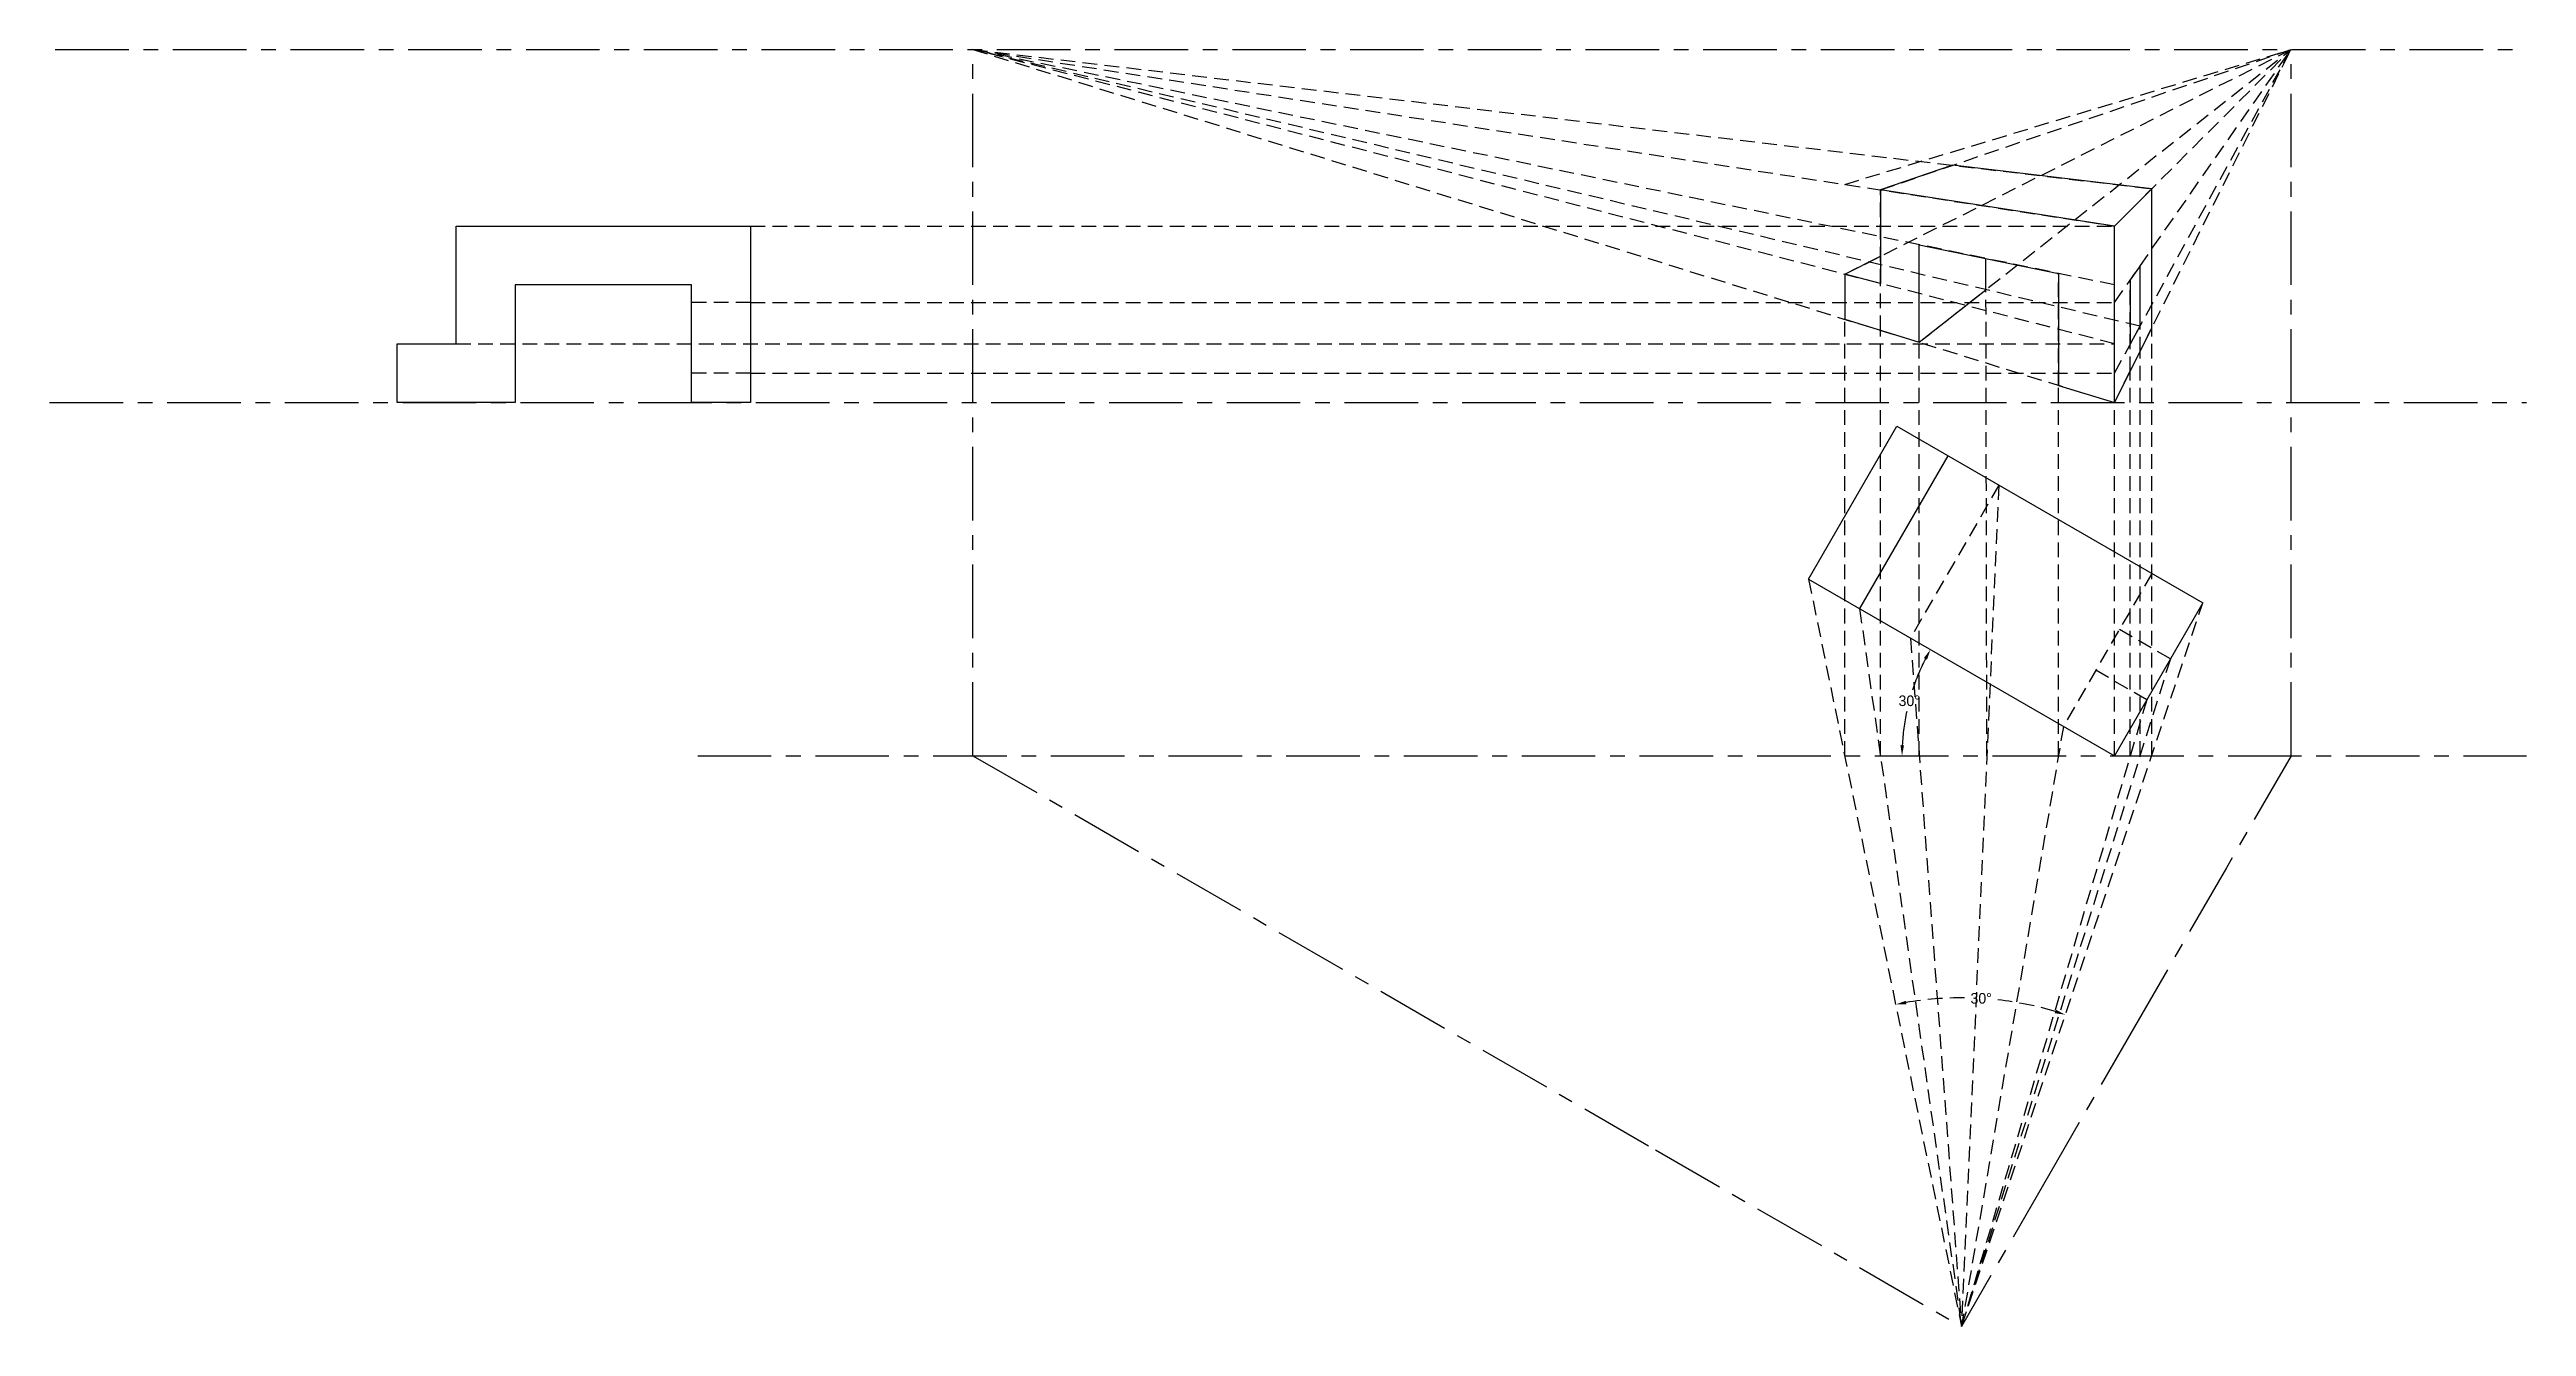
# Model space of a CAD drawing. Header units: inches. Extents: x -27.1 to 15, y -9.7 to 12.
import ezdxf

# ---------------------------------------------------------------- set-up
doc = ezdxf.new("R2010")
doc.units = ezdxf.units.IN
doc.header["$MEASUREMENT"] = 0
doc.linetypes.add('CENTER', pattern=[2, 1.25, -0.25, 0.25, -0.25])
doc.linetypes.add('HIDDEN', pattern=[0.375, 0.25, -0.125])
doc.layers.add('Layer1', color=7, linetype='Continuous', lineweight=30)
for name, color, linetype in [('Layer2', 5, 'HIDDEN'), ('Layer3', 1, 'HIDDEN'), ('Layer4', 3, 'CENTER'), ('Layer5', 2, 'HIDDEN')]:
    doc.layers.add(name, color=color, linetype=linetype)
doc.dimstyles.get("Standard").update_dxf_attribs({"dimtxt": 0.18, "dimasz": 0.18, "dimexe": 0.18, "dimexo": 0.0625, "dimgap": 0.09, "dimtad": 0, "dimtih": 1, "dimtoh": 1, "dimdec": 4, "dimzin": 0, "dimdsep": 46, "dimtxsty": 'Standard', "dimcen": 0.09, "dimadec": 0, "dimazin": 0, "dimtfac": 1, "dimtdec": 4, "dimtofl": 0, "dimtmove": 0, "dimatfit": 3, "dimfxl": 0, "dimtolj": 1, "dimtzin": 0, "dimarcsym": 0})

# ---------------------------------------------------------------- blocks, each defined once
blk = doc.blocks.new('*D1')
at = {"layer": 'Defpoints', "color": 0}
for p in [(2.804, 3), (9.5, 2.598), (6.221, -4.173), (5.402, -9.696), (5.402, -9.696)]:
    blk.add_point(p, dxfattribs=at)
at = {"layer": 'Layer2', "color": 0, "lineweight": -2}
for start, end in [(89.4914, 99.718), (73.4121, 83.6297)]:
    blk.add_arc((5.402, -9.696), 5.584, start, end, dxfattribs=at)
at = {"layer": 'Layer2', "color": 0}
for points in [[(4.465, -4.222), (4.454, -4.163), (4.282, -4.226)], [(7.005, -4.316), (6.987, -4.373), (7.168, -4.399)]]:
    blk.add_solid(points, dxfattribs=at)
at = {"layer": 'Layer2', "color": 0, "insert": (5.736, -4.122), "char_height": 0.18, "attachment_point": 5}
blk.add_mtext('\\A1;30°', dxfattribs=at)
blk = doc.blocks.new('*D2')
at = {"layer": 'Defpoints', "color": 0}
for p in [(2.804, 3), (4.609, 1.234), (-16.07, 0), (8, 0), (15, 0)]:
    blk.add_point(p, dxfattribs=at)
at = {"layer": 'Layer4', "color": 0, "lineweight": -2}
for start, end in [(152.8579, 162.0195), (167.9395, 177.1421)]:
    blk.add_arc((8, 0), 3.609, start, end, dxfattribs=at)
at = {"layer": 'Layer4', "color": 0}
for points in [[(4.762, 1.661), (4.815, 1.632), (4.874, 1.805)], [(4.425, 0.179), (4.365, 0.181), (4.391, 0)]]:
    blk.add_solid(points, dxfattribs=at)
at = {"layer": 'Layer4', "color": 0, "insert": (4.514, 0.934), "char_height": 0.18, "attachment_point": 5}
blk.add_mtext('\\A1;30°', dxfattribs=at)

msp = doc.modelspace()

# ---------------------------------------------------------------- linework, layer by layer
at = {"layer": 'Layer1'}
for p, q in [((5.24984, 10.0338), (4.02491, 9.61495)), ((8.63397, 9.63397), (5.24984, 10.0338)), ((8, 9), (4.02491, 9.61495)), ((4.02491, 9.61495), (4.02491, 8.02491)), ((8.63397, 9.63397), (8, 9)), ((8.63397, 7.26795), (8.63397, 9.63397)), ((-20.17268, 7), (-20.17268, 9)), ((-20.17268, 9), (-15.17268, 9)), ((-15.17268, 9), (-15.17268, 6)), ((8, 6), (8, 9)), ((3.41775, 8.18146), (4.02491, 8.48724)), ((4.68399, 7.02598), (4.68399, 8.68399)), ((4.68399, 8.68399), (7.04904, 8.19615)), ((5.81758, 7.91872), (5.81758, 8.45016)), ((-16.17268, 8), (-19.17268, 8)), ((-19.17268, 8), (-19.17268, 6)), ((-16.17268, 6), (-16.17268, 8)), ((4.02491, 8.02491), (3.41775, 8.18146)), ((3.41775, 8.18146), (3.41775, 7.41775)), ((7.04904, 8.19615), (7.04904, 6.29423)), ((8.43524, 8.32385), (8.26838, 8.08467)), ((8.26838, 8.08467), (8.26838, 6.99202)), ((8.43524, 7.29794), (8.43524, 8.32385)), ((4.68399, 7.02598), (5.81758, 7.91872)), ((3.41775, 7.41775), (4.68399, 7.02598)), ((8, 6), (8.63397, 7.26795)), ((8.43524, 7.29794), (8.26838, 7.33752)), ((8.26838, 6.99202), (8.43524, 7.29794)), ((-21.17268, 6), (-21.17268, 7)), ((-21.17268, 7), (-20.17268, 7)), ((-19.17268, 6), (-21.17268, 6)), ((-15.17268, 6), (-16.17268, 6)), ((7.04904, 6.29423), (8, 6)), ((2.80385, 3), (4.30385, 5.59808)), ((4.30385, 5.59808), (9.5, 2.59808)), ((5.16987, 5.09808), (3.66987, 2.5)), ((2.80385, 3), (8, 0)), ((9.5, 2.59808), (8, 0))]:
    msp.add_line(p, q, dxfattribs=at)
at = {"layer": 'Layer2'}
for p, q in [((-11.3923, 12), (8, 6)), ((-11.3923, 12), (8, 9)), ((-11.3923, 12), (8.63397, 9.63397)), ((8, 8), (-11.3923, 12)), ((8, 7), (-11.3923, 12)), ((8.43524, 7.29794), (-11.3923, 12)), ((3.41775, 9.70888), (11, 12)), ((3.41775, 8.18146), (11, 12)), ((4.02491, 9.61495), (11, 12)), ((4.68399, 7.02598), (11, 12)), ((8, 6), (11, 12)), ((8, 9), (11, 12)), ((8, 6.5), (11, 12)), ((8, 7.7), (11, 12)), ((4.02491, 8.02491), (4.02491, 9.61495)), ((8, 6), (8, 9)), ((4.68399, 7.02598), (4.68399, 8.68399)), ((5.81758, 7.91872), (5.81758, 8.45016)), ((7.04904, 6.29423), (7.04904, 8.19615)), ((6.0359, 4.59808), (5.40192, -9.69615)), ((2.80385, 3), (5.40192, -9.69615)), ((5.40192, -9.69615), (9.5, 2.59808)), ((3.66987, 2.5), (5.40192, -9.69615)), ((4.5359, 2), (5.40192, -9.69615)), ((8.95, 1.64545), (5.40192, -9.69615)), ((8.55, 0.95263), (5.40192, -9.69615)), ((7.13397, 0.5), (5.40192, -9.69615))]:
    msp.add_line(p, q, dxfattribs=at)
at = {"layer": 'Layer3'}
for p, q in [((-15.17268, 7.7), (-16.17268, 7.7)), ((-15.17268, 6.5), (-16.17268, 6.5)), ((6.0359, 4.59808), (4.5359, 2)), ((8.63397, 3.09808), (7.13397, 0.5)), ((8.95, 1.64545), (8.08397, 2.14545)), ((8.55, 0.95263), (7.68397, 1.45263))]:
    msp.add_line(p, q, dxfattribs=at)
at = {"layer": 'Layer4'}
for p, q in [((-26.98588, 12), (15, 12)), ((-11.3923, 0), (-11.3923, 12)), ((11, 0), (11, 12)), ((-27.08128, 6), (15, 6)), ((-16.06995, 0), (15, 0)), ((-11.3923, 0), (0.20577, -6.69615)), ((11, 0), (9.90192, -1.90192)), ((9.90192, -1.90192), (8.40192, -4.5)), ((8.40192, -4.5), (6.90192, -7.09808)), ((0.20577, -6.69615), (5.40192, -9.69615)), ((6.90192, -7.09808), (5.40192, -9.69615))]:
    msp.add_line(p, q, dxfattribs=at)
at = {"layer": 'Layer5'}
for p, q in [((8.63397, 0), (8.63397, 9.63397)), ((-15.17268, 9), (8, 9)), ((4.02491, 7.2299), (4.02491, 8.02491)), ((8.26838, 6.53675), (8.26838, 8.08467)), ((8.43524, 6.87048), (8.43524, 8.32385)), ((-15.17268, 7.7), (8, 7.7)), ((5.83197, 0), (5.81758, 7.91872)), ((3.41775, 0), (3.41775, 7.41775)), ((4.02491, 0), (4.02491, 7.2299)), ((-20.17268, 7), (8, 7)), ((4.68399, 0), (4.68399, 7.02598)), ((8.43524, 0), (8.43524, 6.87048)), ((-15.17268, 6.5), (8, 6.5)), ((8.26838, 0), (8.26838, 6.53675)), ((7.04904, 0), (7.04904, 6.29423)), ((8, 0), (8, 6))]:
    msp.add_line(p, q, dxfattribs=at)

# ---------------------------------------------------------------- dimensions: what is measured, and where the dimension line sits
at = {"layer": 'Layer2'}
dim = msp.add_angular_dim_2l(base=(6.22101, -4.17263), line1=((2.80385, 3), (5.40192, -9.69615)), line2=((5.40192, -9.69615), (9.5, 2.59808)), dimstyle='Standard', dxfattribs=at)
dim.commit()
dim.dimension.update_dxf_attribs({"geometry": '*D1', "text_midpoint": (5.73649, -4.12226)})
at = {"layer": 'Layer4'}
dim = msp.add_angular_dim_2l(base=(4.60862, 1.23436), line1=((-16.06995, 0), (15, 0)), line2=((2.80385, 3), (8, 0)), dimstyle='Standard', dxfattribs=at)
dim.commit()
dim.dimension.update_dxf_attribs({"geometry": '*D2', "text_midpoint": (4.51394, 0.93409)})

doc.saveas('drawing.dxf')
